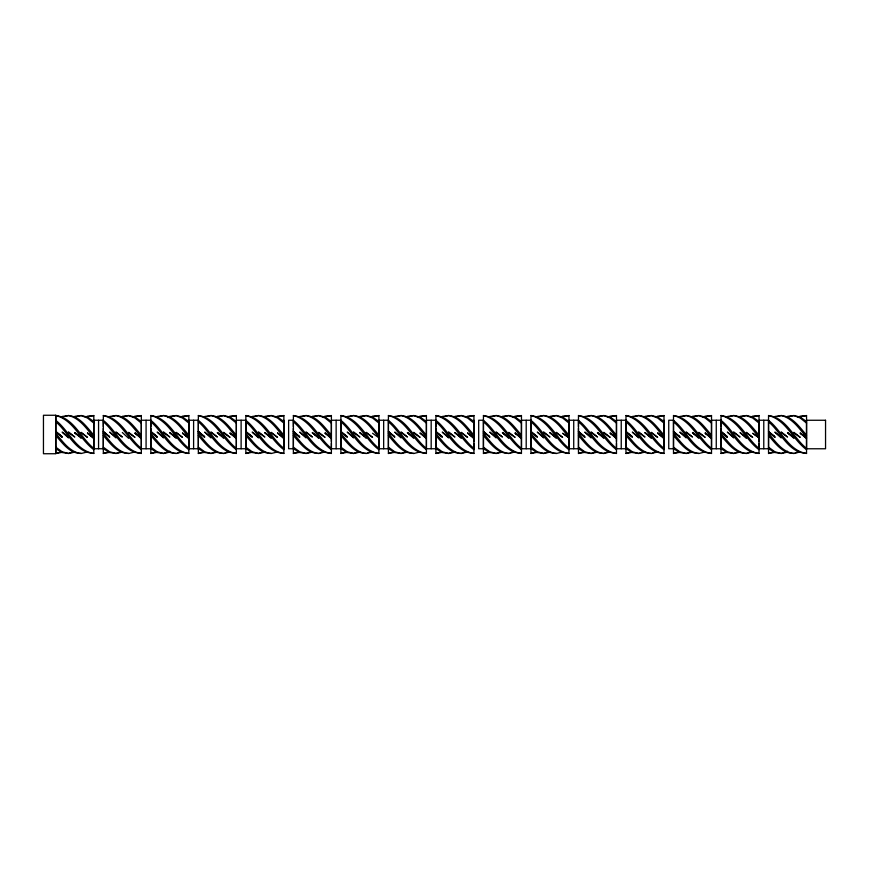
<?xml version="1.0" encoding="UTF-8"?>
<svg xmlns="http://www.w3.org/2000/svg" width="869" height="869" viewBox="0 0 869 869"><rect width="100%" height="100%" fill="white"/><g stroke="black" fill="none" stroke-linecap="round" stroke-linejoin="round"><path stroke-width="1.3" d="M62.144 452.336L55.801 453.477L55.801 437.346M55.801 436.977L55.801 415.523C73.832 417.859 80.774 438.117 93.819 448.382M93.819 421.161L93.819 415.501L87.476 416.805M109.657 452.336L103.324 453.477L103.324 437.346M103.324 436.977L103.324 428.308M103.324 426.679L103.324 415.523C121.356 417.859 128.286 438.117 141.332 448.382M141.332 438.248L141.332 453.499C123.376 450.729 116.5 430.6 103.324 420.357M141.332 437.987L141.332 421.519L134.999 417.077L128.655 415.491L123.594 416.718M141.332 421.161L141.332 415.501L134.999 416.805M157.17 452.336L150.837 453.477L150.837 437.346M150.837 436.977L150.837 428.308M150.837 426.679L150.837 415.523C168.868 417.859 175.799 438.117 188.845 448.382M188.845 432.751L188.845 453.499C170.889 450.729 164.024 430.6 150.837 420.357M188.845 432.566L188.845 421.519L182.512 417.077L176.179 415.491L171.106 416.718M188.845 421.161L188.845 415.501L182.512 416.805M204.682 452.336L198.349 453.477L198.349 437.346M198.349 436.977L198.349 415.523C216.381 417.859 223.322 438.117 236.357 448.382M236.357 421.161L236.357 415.501L230.024 416.805M252.195 452.336L245.862 453.477L245.862 437.346M245.862 436.977L245.862 415.523C263.894 417.859 270.835 438.117 283.881 448.382M283.881 438.248L283.881 453.499C265.914 450.729 259.049 430.6 245.862 420.357M283.881 437.987L283.881 421.519L277.537 417.077L271.204 415.491L266.142 416.718M283.881 421.161L283.881 415.501L277.537 416.805M299.718 452.336L293.374 453.477L293.385 437.346M293.374 436.977L293.385 428.308M293.385 426.679L293.385 415.523C311.417 417.793 318.369 438.139 331.393 448.382M331.393 443.353L331.393 453.499C313.437 450.729 306.561 430.6 293.385 420.357M331.393 441.506L331.393 432.751M331.393 432.566L331.393 421.519L325.06 417.077L318.717 415.491L313.655 416.718M331.393 421.161L331.393 415.501L325.06 416.805M347.231 452.336L340.898 453.477L340.898 437.346M340.898 436.977L340.898 415.523C358.94 417.793 365.882 438.139 378.906 448.382M378.906 421.161L378.906 415.501L372.573 416.805M394.743 452.336L388.41 453.477L388.41 437.346M388.41 436.977L388.41 415.523C406.453 417.793 413.394 438.139 426.418 448.382M426.418 438.248L426.418 453.499C408.463 450.729 401.597 430.6 388.41 420.357M426.418 437.987L426.418 421.519L420.085 417.077L413.753 415.491L408.68 416.718M426.418 421.161L426.418 415.501L420.085 416.805M442.256 452.336L435.923 453.477L435.923 437.346M435.923 436.977L435.923 428.308M435.923 426.679L435.923 415.523C453.966 417.793 460.907 438.139 473.942 448.382M473.942 443.353L473.942 453.499C455.975 450.729 449.11 430.6 435.923 420.357M473.942 441.506L473.942 432.751M473.942 432.566L473.942 421.519L467.598 417.077L461.265 415.491L456.203 416.718M473.942 421.161L473.942 415.501L467.598 416.805M489.779 452.336L483.436 453.477L483.436 437.346M483.436 436.977L483.436 415.523C501.478 417.859 508.408 438.117 521.454 448.382M521.454 432.751L521.454 453.499C503.499 450.729 496.623 430.6 483.436 420.357M521.454 432.566L521.454 421.519L515.121 417.077L508.778 415.491L503.716 416.718M521.454 421.161L521.454 415.501L515.121 416.805M537.292 452.336L530.959 453.477L530.959 437.346M530.959 436.977L530.959 415.523C548.991 417.859 555.921 438.117 568.967 448.382M568.967 438.248L568.967 453.499C551.011 450.729 544.135 430.6 530.959 420.357M568.967 437.987L568.967 421.519L562.634 417.077L556.301 415.491L551.228 416.718M568.967 421.161L568.967 415.501L562.634 416.805M584.804 452.336L578.472 453.477L578.472 437.346M578.472 436.977L578.472 428.308M578.472 426.679L578.472 415.523C596.514 417.793 603.455 438.139 616.479 448.382M616.479 443.353L616.479 453.499C598.524 450.729 591.659 430.6 578.472 420.357M616.479 441.506L616.479 432.751M616.479 432.566L616.479 421.519L610.147 417.077L603.814 415.491L598.741 416.718M616.479 421.161L616.479 415.501L610.147 416.805M632.317 452.336L625.984 453.477L625.984 437.346M625.984 436.977L625.984 415.523C644.016 417.859 650.957 438.117 664.003 448.382M664.003 432.751L664.003 453.499C646.036 450.729 639.171 430.6 625.984 420.357M664.003 432.566L664.003 421.519L657.659 417.077L651.326 415.491L646.264 416.718M664.003 421.161L664.003 415.501L657.659 416.805M679.84 452.336L673.497 453.477L673.497 437.346M673.497 436.977L673.497 415.523C691.528 417.859 698.47 438.117 711.515 448.382M711.515 438.248L711.515 453.499C693.56 450.729 686.684 430.6 673.497 420.357M711.515 437.987L711.515 421.519L705.183 417.077L698.839 415.491L693.777 416.718M711.515 421.161L711.515 415.501L705.183 416.805M727.353 452.336L721.02 453.477L721.02 437.346M721.02 436.977L721.02 428.308M721.02 426.679L721.02 415.523C739.052 417.859 745.982 438.117 759.028 448.382M759.028 443.353L759.028 453.499C741.072 450.729 734.196 430.6 721.02 420.357M759.028 441.506L759.028 432.751M759.028 432.566L759.028 421.519L752.695 417.077L746.362 415.491L741.29 416.718M759.028 421.161L759.028 415.501L752.695 416.805M774.866 452.336L768.533 453.477L768.533 437.346M768.533 436.977L768.533 415.523C786.564 417.859 793.506 438.117 806.541 448.382M806.541 432.751L806.541 453.499C788.585 450.729 781.72 430.6 768.533 420.357M806.541 432.566L806.541 421.519L800.208 417.077L793.875 415.491L788.802 416.718M806.541 421.161L806.541 415.501L800.208 416.805M167.728 417.544L169.835 416.316L176.179 415.61L182.512 418L188.845 423.094M85.368 417.326L87.476 416.164L93.819 415.686M132.881 417.326L134.999 416.164L141.332 415.686M180.404 417.326L182.512 416.164L188.845 415.686M227.917 417.326L230.024 416.164L236.357 415.686M275.43 417.326L277.537 416.164L283.881 415.686M322.942 417.326L325.06 416.164L331.393 415.686M370.466 417.326L372.573 416.164L378.906 415.686M417.978 417.326L420.085 416.164L426.418 415.686M465.491 417.326L467.598 416.164L473.942 415.686M513.003 417.326L515.121 416.164L521.454 415.686M560.516 417.326L562.634 416.164L568.967 415.686M608.039 417.326L610.147 416.164L616.479 415.686M655.552 417.326L657.659 416.164L664.003 415.686M703.064 417.326L705.183 416.164L711.515 415.686M750.577 417.326L752.695 416.164L759.028 415.686M798.1 417.326L800.208 416.164L806.541 415.686M177.439 452.912L181.241 451.478M224.962 452.912L228.764 451.478M319.988 452.912L323.789 451.478M367.5 452.912L371.302 451.478M466.338 451.478L461.265 453.39C449.838 453.727 442.679 443.201 435.923 435.532M510.049 452.912L513.851 451.478M608.876 451.478L603.814 453.39C592.386 453.727 585.228 443.201 578.472 435.532M652.597 452.912L656.399 451.478M751.424 451.478L746.362 453.39C734.935 453.727 727.766 443.201 721.02 435.532M795.135 452.912L798.937 451.478M72.279 452.141L68.477 453.444L62.144 452.521L55.801 448.643M119.792 452.141L115.99 453.444L109.657 452.521L103.324 448.643M169.835 451.261L163.502 453.444L157.17 452.521L150.837 448.643M214.817 452.141L211.015 453.444L204.682 452.521L198.349 448.643M262.34 452.141L258.538 453.444L252.195 452.521L245.862 448.643M309.853 452.141L306.051 453.444L299.718 452.521L293.374 448.643M357.365 452.141L353.564 453.444L347.231 452.521L340.898 448.643M404.878 452.141L401.076 453.444L394.743 452.521L388.41 448.643M452.401 452.141L448.6 453.444L442.256 452.521L435.923 448.643M499.914 452.141L496.112 453.444L489.779 452.521L483.436 448.643M547.427 452.141L543.625 453.444L537.292 452.521L530.959 448.643M594.939 452.141L591.137 453.444L584.804 452.521L578.472 448.643M642.463 452.141L638.661 453.444L632.317 452.521L625.984 448.643M689.975 452.141L686.173 453.444L679.84 452.521L673.497 448.643M737.488 452.141L733.686 453.444L727.353 452.521L721.02 448.643M787.542 451.261L781.198 453.444L774.866 452.521L768.533 448.643M55.801 453.477L59.603 452.304M103.324 453.477L107.115 452.304M150.837 453.477L154.639 452.304M198.349 453.477L202.151 452.304M245.862 453.477L249.664 452.304M293.374 453.477L297.176 452.304M340.898 453.477L344.7 452.304M388.41 453.477L392.212 452.304M435.923 453.477L439.725 452.304M483.436 453.477L487.237 452.304M530.959 453.477L534.761 452.304M578.472 453.477L582.273 452.304M625.984 453.477L629.786 452.304M673.497 453.477L677.299 452.304M721.02 453.477L724.822 452.304M768.533 453.477L772.335 452.304M64.675 416.544L68.477 415.501C79.991 416.512 86.824 427.19 93.819 435.13M112.188 416.544L115.99 415.501C127.515 416.512 134.347 427.19 141.332 435.13M159.7 416.544L163.502 415.501C175.027 416.512 181.86 427.19 188.845 435.13M207.224 416.544L211.015 415.501C222.54 416.512 229.373 427.19 236.357 435.13M254.736 416.544L258.538 415.501C270.053 416.512 276.885 427.19 283.881 435.13M302.249 416.544L306.051 415.501C317.576 416.512 324.409 427.19 331.393 435.13M349.762 416.544L353.564 415.501C365.089 416.512 371.921 427.19 378.906 435.13M397.285 416.544L401.076 415.501C412.601 416.512 419.434 427.19 426.418 435.13M444.798 416.544L448.6 415.501C460.114 416.512 466.946 427.19 473.942 435.13M492.31 416.544L496.112 415.501C507.626 416.512 514.47 427.19 521.454 435.13M539.823 416.544L543.625 415.501C555.15 416.512 561.982 427.19 568.967 435.13M587.335 416.544L591.137 415.501C602.662 416.512 609.495 427.19 616.479 435.13M634.859 416.544L638.661 415.501C650.175 416.512 657.007 427.19 664.003 435.13M682.371 416.544L686.173 415.501C697.688 416.512 704.531 427.19 711.515 435.13M729.884 416.544L733.686 415.501C745.211 416.512 752.043 427.19 759.028 435.13M777.397 416.544L781.198 415.501C792.724 416.512 799.556 427.19 806.541 435.13M87.476 451.923L81.143 453.509C69.618 452.184 62.85 441.474 55.801 433.468M133.728 452.238L128.655 453.509C117.141 452.184 110.363 441.474 103.324 433.468M182.512 451.923L176.179 453.509C164.654 452.184 157.876 441.474 150.837 433.468M230.024 451.923L223.691 453.509C212.166 452.184 205.388 441.474 198.349 433.468M276.277 452.238L271.204 453.509C259.679 452.184 252.912 441.474 245.862 433.468M325.06 451.923L318.717 453.509C307.202 452.184 300.424 441.474 293.385 433.468M372.573 451.923L366.24 453.509C354.715 452.184 347.937 441.474 340.898 433.468M418.815 452.238L413.753 453.509C402.228 452.184 395.449 441.474 388.41 433.468M467.598 451.923L461.265 453.509C449.74 452.184 442.973 441.474 435.923 433.468M515.121 451.923L508.778 453.509C497.264 452.184 490.485 441.474 483.436 433.468M561.363 452.238L556.301 453.509C544.776 452.184 537.998 441.474 530.959 433.468M610.147 451.923L603.814 453.509C592.289 452.184 585.51 441.474 578.472 433.468M657.659 451.923L651.326 453.509C639.801 452.184 633.034 441.474 625.984 433.468M703.912 452.238L698.839 453.509C687.314 452.184 680.546 441.474 673.497 433.468M752.695 451.923L746.362 453.509C734.837 452.184 728.059 441.474 721.02 433.468M800.208 451.923L793.875 453.509C782.35 452.184 775.572 441.474 768.533 433.468M76.081 416.718L81.143 415.491L87.476 417.077L93.819 421.508L93.819 453.499C75.853 450.729 68.988 430.6 55.801 420.357M218.619 416.718L223.691 415.491L230.024 417.077L236.357 421.519L236.357 453.499C218.401 450.729 211.536 430.6 198.349 420.357M361.167 416.718L366.24 415.491L372.573 417.077L378.906 421.519L378.906 453.499C360.95 450.729 354.085 430.6 340.898 420.357M74.81 452.13L68.477 453.499L62.144 451.761L55.801 447.187M122.323 452.13L115.99 453.499L109.657 451.761L103.324 447.198M169.835 452.13L163.502 453.499L157.17 451.761L150.837 447.198M217.359 452.13L211.015 453.499L204.682 451.761L198.349 447.198M264.871 452.13L258.538 453.499L252.195 451.761L245.862 447.198M312.384 452.13L306.051 453.499L299.718 451.761L293.374 447.198M359.896 452.13L353.564 453.499L347.231 451.761L340.898 447.198M407.42 452.13L401.076 453.499L394.743 451.761L388.41 447.198M454.932 452.13L448.6 453.499L442.256 451.761L435.923 447.198M502.445 452.13L496.112 453.499L489.779 451.761L483.436 447.198M549.958 452.13L543.625 453.499L537.292 451.761L530.959 447.198M597.481 452.13L591.137 453.499L584.804 451.761L578.472 447.198M644.994 452.13L638.661 453.499L632.317 451.761L625.984 447.198M692.506 452.13L686.173 453.499L679.84 451.761L673.497 447.198M740.019 452.13L733.686 453.499L727.353 451.761L721.02 447.198M787.542 452.13L781.198 453.499L774.866 451.761L768.533 447.198M62.144 416.479L68.477 415.556C79.948 418.141 86.542 428.917 93.819 437.183M109.657 416.479L115.99 415.556C127.461 418.141 134.054 428.917 141.332 437.183M157.17 416.479L163.502 415.556C174.973 418.141 181.567 428.917 188.845 437.183M204.682 416.479L211.015 415.556C222.486 418.141 229.079 428.917 236.357 437.183M252.206 416.479L258.538 415.556C270.009 418.141 276.603 428.917 283.881 437.183M299.718 416.479L306.051 415.556C317.522 418.141 324.115 428.917 331.393 437.183M347.231 416.479L353.564 415.556C365.034 418.141 371.628 428.917 378.906 437.183M394.743 416.479L401.076 415.556C412.547 418.141 419.14 428.917 426.418 437.183M442.256 416.479L448.6 415.556C460.059 418.141 466.664 428.917 473.942 437.183M489.779 416.479L496.112 415.556C507.583 418.141 514.176 428.917 521.454 437.183M537.292 416.479L543.625 415.556C555.095 418.141 561.689 428.917 568.967 437.183M584.804 416.479L591.137 415.556C602.608 418.141 609.202 428.917 616.479 437.183M632.317 416.479L638.661 415.556C650.121 418.141 656.725 428.917 664.003 437.183M679.84 416.479L686.173 415.556C697.644 418.141 704.238 428.917 711.515 437.183M727.353 416.479L733.686 415.556C745.157 418.141 751.75 428.917 759.028 437.183M774.866 416.479L781.198 415.556C792.669 418.141 799.263 428.917 806.541 437.183M74.81 416.316L81.143 415.61L87.476 418L93.819 423.094M122.323 416.316L128.655 415.61L134.999 418L141.332 423.094M217.359 416.316L223.691 415.61L230.024 418L236.357 423.094M264.871 416.316L271.204 415.61L277.537 418L283.881 423.094M312.384 416.316L318.717 415.61L325.06 418L331.393 423.094M359.896 416.316L366.24 415.61L372.573 418L378.906 423.094M407.42 416.316L413.753 415.61L420.085 418L426.418 423.094M454.932 416.316L461.265 415.61L467.598 418L473.942 423.094M502.445 416.316L508.778 415.61L515.121 418L521.454 423.094M549.958 416.316L556.301 415.61L562.634 418L568.967 423.094M597.481 416.316L603.814 415.61L610.147 418L616.479 423.094M644.994 416.316L651.326 415.61L657.659 418L664.003 423.094M692.506 416.316L698.839 415.61L705.183 418L711.515 423.094M740.019 416.316L746.362 415.61L752.695 418L759.028 423.094M787.542 416.316L793.875 415.61L800.208 418L806.541 423.094M763.775 420.248L768.533 420.248L768.533 448.752L759.028 448.752L759.028 420.248L763.775 420.248L763.775 448.752M806.541 453.314C788.292 452.868 780.981 432.11 768.533 421.813M759.028 453.314C740.779 452.868 733.458 432.11 721.02 421.813M711.515 453.314C693.256 452.868 685.945 432.11 673.497 421.813M664.003 453.314C645.743 452.868 638.433 432.11 625.984 421.813M616.479 453.314C598.23 452.868 590.92 432.11 578.472 421.813M568.967 453.314C550.718 452.868 543.397 432.11 530.959 421.813M521.454 453.314C503.194 452.868 495.884 432.11 483.436 421.813M473.942 453.314C455.682 452.868 448.371 432.11 435.923 421.813M426.418 453.314C408.169 452.868 400.859 432.11 388.41 421.813M378.906 453.314C360.657 452.868 353.335 432.11 340.898 421.813M331.393 453.314C313.144 452.868 305.823 432.11 293.385 421.813M283.881 453.314C265.621 452.868 258.31 432.11 245.862 421.813M236.357 453.314C218.108 452.868 210.798 432.11 198.349 421.813M188.845 453.314C170.596 452.868 163.285 432.11 150.837 421.813M141.332 453.314C123.083 452.868 115.762 432.11 103.324 421.813M93.819 453.314C75.56 452.868 68.249 432.11 55.801 421.813M793.875 453.39C782.448 453.727 775.289 443.201 768.533 435.532M698.839 453.39C687.422 453.727 680.253 443.201 673.497 435.532M651.326 453.39C639.899 453.727 632.741 443.201 625.984 435.532M556.301 453.39C544.874 453.727 537.705 443.201 530.959 435.532M508.778 453.39C497.361 453.727 490.192 443.201 483.436 435.532M413.753 453.39C402.325 453.727 395.167 443.201 388.41 435.532M366.24 453.39C354.813 453.727 347.643 443.201 340.898 435.532M318.717 453.39C307.3 453.727 300.131 443.201 293.374 435.532M271.204 453.39C259.777 453.727 252.618 443.201 245.862 435.532M223.691 453.39C212.264 453.727 205.106 443.201 198.349 435.532M176.179 453.39C164.752 453.727 157.582 443.201 150.837 435.532M128.655 453.39C117.239 453.727 110.07 443.201 103.324 435.532M81.143 453.39C69.726 453.727 62.557 443.201 55.801 435.532M768.533 415.523C786.108 419.933 792.767 439.616 806.541 449.697M721.02 415.523C738.596 419.933 745.254 439.616 759.028 449.697M673.497 415.523C691.072 419.933 697.742 439.616 711.515 449.697M625.984 415.523C643.56 419.933 650.229 439.616 664.003 449.697M578.472 415.523C596.047 419.933 602.706 439.616 616.479 449.697M530.959 415.523C548.535 419.933 555.193 439.616 568.967 449.697M483.436 415.523C501.022 419.933 507.681 439.616 521.454 449.697M435.923 415.523C453.499 419.933 460.168 439.616 473.942 449.697M388.41 415.523C405.986 419.933 412.645 439.616 426.418 449.697M340.898 415.523C358.473 419.933 365.132 439.616 378.906 449.697M293.385 415.523C310.961 419.933 317.619 439.616 331.393 449.697M245.862 415.523C263.437 419.933 270.107 439.616 283.881 449.697M198.349 415.523C215.925 419.933 222.583 439.616 236.357 449.697M150.837 415.523C168.412 419.933 175.071 439.616 188.845 449.697M103.324 415.523C120.9 419.933 127.558 439.616 141.332 449.697M55.801 415.523C73.376 419.933 80.046 439.616 93.819 449.697M467.598 433.262L472.877 437.085M420.085 433.262L425.365 437.085M372.573 433.262L378.906 437.857M325.06 433.262L330.339 437.085M277.537 433.262L282.816 437.085M793.875 432.762L800.208 437.368L793.875 432.317M787.542 432.936L793.875 437.531L787.542 432.512L793.875 438.345M746.362 432.762L752.695 437.368L746.362 432.317M746.362 437.531L740.019 432.512L746.362 438.345M698.839 432.762L705.183 437.368L698.839 432.317M692.506 432.936L697.785 436.77M651.326 432.762L657.659 437.368L651.326 432.317M644.994 432.936L651.326 437.531L644.994 432.512L651.326 438.345M603.814 432.762L610.147 437.368L603.814 432.317M597.481 432.936L603.814 437.531L597.481 432.512L603.814 438.345M556.301 432.762L562.634 437.368L556.301 432.317M549.958 432.936L555.237 436.77M508.778 432.762L515.121 437.368L508.778 432.317M502.445 432.936L508.778 437.531L502.445 432.512L508.778 438.345M461.265 432.762L467.598 437.368L461.265 432.317M454.932 432.936L461.265 437.531L454.932 432.512L461.265 438.345M413.753 432.762L420.085 437.368L413.753 432.317M407.42 432.936L412.699 436.77M366.24 432.762L372.573 437.368L366.24 432.317M359.896 432.936L364.122 435.999M318.717 432.762L325.06 437.368L318.717 432.317M271.204 432.762L277.537 437.368L271.204 432.317M264.871 432.936L271.204 437.531L264.871 432.512L271.204 438.345M223.691 432.762L230.024 437.368L223.691 432.317M217.359 432.936L221.584 435.999M176.179 432.762L182.512 437.368L176.179 432.317M169.835 432.936L176.179 437.531L169.835 432.512L176.179 438.345M128.655 432.762L134.999 437.368L128.655 432.317M81.143 432.762L87.476 437.368L81.143 432.317M781.198 432.436L787.542 437.042L781.198 431.904M770.64 433.642L774.866 436.716L768.533 431.491L774.866 437.313L768.533 431.491M733.686 432.436L740.019 437.042L733.686 431.904M722.074 432.881L727.353 436.716L721.02 431.491L727.353 437.313L721.02 431.491M686.173 432.436L692.506 437.042L686.173 431.904M673.497 432.11L679.84 436.716L673.497 431.491L679.84 437.313L673.497 431.491M638.661 432.436L644.994 437.042L638.661 431.904M628.102 433.642L632.317 436.716L625.984 431.491L632.317 437.313M591.137 432.436L597.481 437.042L591.137 431.904M580.579 433.642L584.804 436.716L578.472 431.491L584.804 437.313L578.472 431.491M543.625 432.436L549.958 437.042L543.625 431.904M530.959 432.11L537.292 436.716L530.959 431.491L537.292 437.313M496.112 432.436L502.445 437.042L496.112 431.904M483.436 432.11L489.779 436.716L483.436 431.491L489.779 437.313M448.6 432.436L454.932 437.042L448.6 431.904M438.041 433.642L442.256 436.716L435.923 431.491L442.256 437.313M401.076 432.436L407.42 437.042L401.076 431.904M388.41 432.11L394.743 436.716L388.41 431.491L394.743 437.313M353.564 432.436L359.896 437.042L353.564 431.904M340.898 432.11L347.231 436.716L340.898 431.491L347.231 437.313M306.051 432.436L312.384 437.042L306.051 431.904M295.493 433.642L299.718 436.716L293.385 431.491L299.718 437.313L293.385 431.48M258.538 432.436L264.871 437.042L258.538 431.904M245.862 432.11L252.195 436.716L245.862 431.491L252.195 437.313M211.015 432.436L217.359 437.042L211.015 431.904M198.349 432.11L204.682 436.716L198.349 431.491L204.682 437.313L198.349 431.48M163.502 432.436L169.835 437.042L163.502 431.904M152.944 433.642L157.17 436.716L150.837 431.491L157.17 437.313L150.837 431.48M115.99 432.436L122.323 437.042L115.99 431.904M103.324 432.11L109.657 436.716L103.324 431.491L109.657 437.313M68.477 432.436L74.81 437.042L68.477 431.904M55.801 432.11L62.144 436.716L55.801 431.491L62.144 437.313L55.801 431.48M708.344 435.391L705.183 432.925L711.515 438.758M660.831 435.391L657.659 432.925L664.003 438.758M518.282 435.391L515.121 432.925L521.454 438.758M471.824 436.216L467.598 432.925L473.942 438.758M329.275 436.216L325.06 432.925L331.393 438.758M280.709 435.391L277.537 432.925L283.881 438.758M138.16 435.391L134.999 432.925L141.332 438.758M90.648 435.391L87.476 432.925L93.819 438.758M697.785 436.694L692.506 432.512L698.839 438.345M555.237 436.694L549.958 432.512L556.301 438.345M412.699 436.694L407.42 432.512L413.753 438.345M364.122 435.858L359.896 432.512L366.24 438.345M221.584 435.858L217.359 432.512L223.691 438.345M79.036 435.858L74.81 432.512L81.143 438.345M781.198 437.216L774.866 432.099L781.198 437.933M733.686 437.216L727.353 432.099L733.686 437.933M686.173 437.216L679.84 432.099L686.173 437.933M638.661 437.216L632.317 432.099L638.661 437.933M591.137 437.216L584.804 432.099L591.137 437.933M543.625 437.216L537.292 432.099L543.625 437.933M496.112 437.216L489.779 432.099L496.112 437.933M448.6 437.216L442.256 432.099L448.6 437.933M401.076 437.216L394.743 432.099L401.076 437.933M353.564 437.216L347.231 432.099L353.564 437.933M306.051 437.216L299.718 432.099L306.051 437.933M258.538 437.216L252.195 432.099L258.538 437.933M211.015 437.216L204.682 432.099L211.015 437.933M163.502 437.216L157.17 432.099L163.502 437.933M115.99 437.216L109.657 432.099L115.99 437.933M68.477 437.216L62.144 432.099L68.477 437.933M800.208 432.925L806.541 438.758M610.147 432.925L616.479 438.758M420.085 432.925L426.418 438.758M230.024 432.925L236.357 438.758M182.512 432.925L188.845 438.758M312.384 432.512L318.717 438.345M122.323 432.512L128.655 438.345M716.262 420.248L716.262 448.752M664.003 420.248L664.003 448.752M621.237 420.248L621.237 448.752M573.725 420.248L573.725 448.752M526.201 420.248L526.201 448.752M473.942 420.248L473.942 448.752M431.176 420.248L431.176 448.752M383.663 420.248L383.663 448.752M336.14 420.248L336.14 448.752M283.881 420.248L283.881 448.752M241.115 420.248L241.115 448.752M193.602 420.248L193.602 448.752M146.079 420.248L146.079 448.752M98.566 420.248L98.566 448.752M55.801 415.263L43.45 415.263L43.45 453.737L55.801 453.737L55.801 415.263M103.324 420.248L93.819 420.248L93.819 448.752L103.324 448.752L103.324 420.248M150.837 420.248L141.332 420.248L141.332 448.752L150.837 448.752L150.837 420.248M198.349 420.248L188.845 420.248L188.845 448.752L198.349 448.752L198.349 420.248M245.862 420.248L236.357 420.248L236.357 448.752L245.862 448.752L245.862 420.248M293.385 420.248L288.627 420.248L288.627 448.752L293.385 448.752L293.385 420.248M340.898 420.248L331.393 420.248L331.393 448.752L340.898 448.752L340.898 420.248M388.41 420.248L378.906 420.248L378.906 448.752L388.41 448.752L388.41 420.248M435.923 420.248L426.418 420.248L426.418 448.752L435.923 448.752L435.923 420.248M483.436 420.248L478.689 420.248L478.689 448.752L483.436 448.752L483.436 420.248M530.959 420.248L521.454 420.248L521.454 448.752L530.959 448.752L530.959 420.248M578.472 420.248L568.967 420.248L568.967 448.752L578.472 448.752L578.472 420.248M625.984 420.248L616.479 420.248L616.479 448.752L625.984 448.752L625.984 420.248M673.497 420.248L668.75 420.248L668.75 448.752L673.497 448.752L673.497 420.248M721.02 420.248L711.515 420.248L711.515 448.752L721.02 448.752L721.02 420.248M825.55 420.259L806.541 420.259L806.541 448.773L825.55 448.773L825.55 420.259M805.487 437.085L800.208 433.262L805.487 437.074M757.974 437.085L752.695 433.262L757.974 437.074M710.462 437.085L705.183 433.262L710.462 437.074M664.003 437.857L657.659 433.262L664.003 437.846M615.426 437.085L610.147 433.262L615.426 437.074M567.913 437.085L562.634 433.262L567.913 437.074M521.454 437.857L515.121 433.262L521.454 437.846M235.303 437.074L230.024 433.262L235.303 437.085M187.791 437.074L182.512 433.262L187.791 437.085M140.278 437.074L134.999 433.262L140.278 437.085M92.755 437.074L87.476 433.262L92.755 437.085M318.717 437.531L312.384 432.936L318.717 437.531M79.036 435.999L74.81 432.936L79.036 435.999"/></g></svg>
